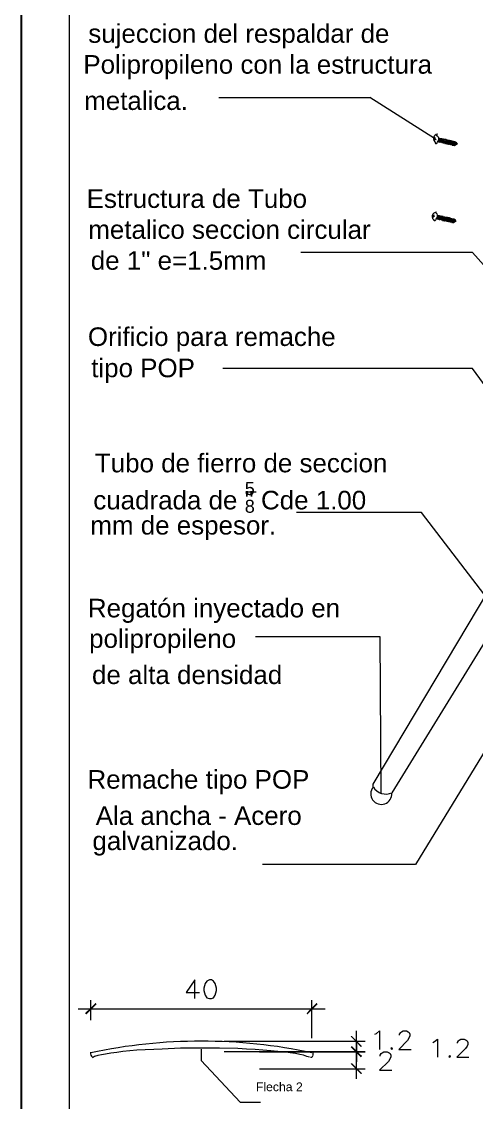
# Model space of a CAD drawing. Header units: inches. Extents: x 0.22 to 6.49, y 0.27 to 4.47.
# Drawn here: x 0.218 to 0.965, y 1.766 to 3.542 of the extents above; entities that cross this region are included whole.
import ezdxf

# ---------------------------------------------------------------- set-up
doc = ezdxf.new("R2010")
doc.units = ezdxf.units.IN
doc.header["$MEASUREMENT"] = 0
for name, color, linetype in [('PDF_PDF8_PDF11_PDF12_0', 7, 'Continuous'), ('PDF_PDF8_PDF11_PDF12_COTAS', 7, 'Continuous'), ('PDF_PDF8_PDF11_PDF12_COTAS-01', 7, 'Continuous'), ('PDF_PDF8_PDF11_PDF12_PIEZAS', 7, 'Continuous'), ('PDF_PDF8_PDF11_PDF12_TEXTO', 7, 'Continuous'), ('PDF_Texto', 7, 'Continuous')]:
    doc.layers.add(name, color=color, linetype=linetype)
doc.styles.add('PDF Arial', font='arial.ttf')

msp = doc.modelspace()

# ---------------------------------------------------------------- linework, layer by layer
at = {"layer": 'PDF_PDF8_PDF11_PDF12_0', "lineweight": 13}
for points in [[(0.8965, 3.3502), (0.7903, 3.4172)], [(1.1118, 2.7634), (0.9588, 2.9718)], [(1.0366, 2.5245), (0.8749, 2.7356), (0.6698, 2.7356)], [(1.1456, 2.6158), (0.8654, 2.157), (0.6136, 2.157)], [(0.8086, 2.2734), (0.8072, 2.5312), (0.6021, 2.5312)], [(0.3104, 1.9201), (0.7165, 1.9201)], [(0.3314, 1.9011), (0.3314, 1.9343)], [(0.6948, 1.8714), (0.6948, 1.9343)], [(0.7679, 1.805), (0.7679, 1.8213), (0.7679, 1.849), (0.7679, 1.8666), (0.7679, 1.8835)], [(0.5507, 1.8666), (0.7822, 1.8666)], [(0.7679, 1.8666), (0.7679, 1.849), (0.7679, 1.8328)], [(0.6089, 1.849), (0.7822, 1.849), (0.5507, 1.849)], [(0.6089, 1.8213), (0.7822, 1.8213)]]:
    msp.add_lwpolyline(points, dxfattribs=at)
at = {"layer": 'PDF_PDF8_PDF11_PDF12_0', "lineweight": 5}
for points in [[(0.8972, 3.3515), (0.8959, 3.3488), (0.8979, 3.3488), (0.8986, 3.3481), (0.8979, 3.3475), (0.8959, 3.3481), (0.8959, 3.3461)], [(0.8972, 3.3427), (0.8979, 3.342), (0.8992, 3.342), (0.9006, 3.3427), (0.9013, 3.3441), (0.9033, 3.3475), (0.9033, 3.3508), (0.9026, 3.3529), (0.9019, 3.3535), (0.9006, 3.3542), (0.8992, 3.3542)], [(0.9019, 3.3447), (0.9033, 3.3454), (0.904, 3.3475), (0.904, 3.3495), (0.9033, 3.3502)], [(0.9033, 3.3447), (0.904, 3.3447), (0.9047, 3.3454), (0.9053, 3.3488), (0.9047, 3.3502), (0.904, 3.3502)], [(0.904, 3.3447), (0.9047, 3.3447), (0.9053, 3.3454), (0.906, 3.3488), (0.9053, 3.3502), (0.9047, 3.3502)], [(0.9053, 3.3441), (0.9067, 3.3447), (0.9074, 3.3481), (0.9067, 3.3495), (0.906, 3.3495)], [(0.906, 3.3441), (0.9074, 3.3447), (0.908, 3.3481), (0.9074, 3.3495), (0.9067, 3.3495)], [(0.9074, 3.3441), (0.9087, 3.3447), (0.9094, 3.3481), (0.9087, 3.3495), (0.908, 3.3495)], [(0.908, 3.3434), (0.9087, 3.3441), (0.9101, 3.3475), (0.9094, 3.3488), (0.9087, 3.3488)], [(0.9094, 3.3434), (0.9101, 3.3434), (0.9107, 3.3441), (0.9121, 3.3475), (0.9114, 3.3488), (0.9107, 3.3488)], [(0.9107, 3.3427), (0.9114, 3.3427), (0.9121, 3.3434), (0.9135, 3.3468), (0.9128, 3.3481), (0.9121, 3.3481)], [(0.9114, 3.3427), (0.9121, 3.3427), (0.9128, 3.3434), (0.9141, 3.3468), (0.9135, 3.3481), (0.9128, 3.3481)], [(0.9128, 3.3427), (0.9135, 3.3427), (0.9141, 3.3434), (0.9162, 3.3468), (0.9155, 3.3481), (0.9141, 3.3481)], [(0.9135, 3.342), (0.9141, 3.342), (0.9155, 3.3427), (0.9162, 3.3461), (0.9162, 3.3475), (0.9155, 3.3475)], [(0.9168, 3.3414), (0.9175, 3.3414), (0.9182, 3.342), (0.9189, 3.3454), (0.9189, 3.3468), (0.9182, 3.3468)], [(0.9189, 3.3414), (0.9195, 3.3414), (0.9202, 3.342), (0.9209, 3.3454), (0.9209, 3.3468), (0.9202, 3.3468)], [(0.9195, 3.3407), (0.9202, 3.3407), (0.9209, 3.3414), (0.9216, 3.3454), (0.9216, 3.3461), (0.9209, 3.3461)], [(0.9209, 3.3407), (0.9216, 3.3407), (0.9223, 3.3414), (0.9229, 3.3454), (0.9229, 3.3461), (0.9223, 3.3461)], [(0.9216, 3.3407), (0.9223, 3.3407), (0.9229, 3.3414), (0.9236, 3.3454), (0.9236, 3.3461), (0.9229, 3.3461)], [(0.9229, 3.34), (0.9236, 3.34), (0.9243, 3.3407), (0.925, 3.3447), (0.925, 3.3454), (0.9243, 3.3454)], [(0.9236, 3.34), (0.9243, 3.34), (0.925, 3.3407), (0.9256, 3.3447), (0.9256, 3.3454), (0.925, 3.3454)], [(0.925, 3.34), (0.9256, 3.34), (0.9263, 3.3407), (0.927, 3.3447), (0.927, 3.3454), (0.9263, 3.3454)], [(0.9256, 3.3393), (0.9263, 3.3393), (0.927, 3.34), (0.9277, 3.3441), (0.9277, 3.3447), (0.927, 3.3447)], [(0.9283, 3.3393), (0.929, 3.3393), (0.9297, 3.34), (0.9304, 3.3441), (0.9304, 3.3447), (0.9297, 3.3447)], [(0.929, 3.3387), (0.9297, 3.3387), (0.9304, 3.3393), (0.9311, 3.3434), (0.9311, 3.3441), (0.9304, 3.3441)], [(0.9317, 3.3441), (0.9338, 3.3407), (0.9297, 3.3387)], [(0.9311, 3.3393), (0.9317, 3.34), (0.9324, 3.3414), (0.9324, 3.3427), (0.9317, 3.3434)], [(0.9317, 3.34), (0.9324, 3.3414), (0.9324, 3.3427)], [(0.8945, 3.225), (0.8952, 3.2243), (0.8938, 3.2222), (0.8959, 3.2222), (0.8965, 3.2216), (0.8959, 3.2216), (0.8938, 3.2216), (0.8938, 3.2195)], [(0.8952, 3.2162), (0.8959, 3.2155), (0.8972, 3.2155), (0.8986, 3.2162), (0.8992, 3.2175), (0.9013, 3.2209), (0.9013, 3.2243), (0.9006, 3.2263), (0.8999, 3.227), (0.8986, 3.2277), (0.8979, 3.2277)], [(0.9006, 3.2182), (0.9013, 3.2189), (0.9019, 3.2209), (0.9019, 3.2229), (0.9013, 3.2236)], [(0.9013, 3.2175), (0.9019, 3.2175), (0.9026, 3.2182), (0.9033, 3.2216), (0.9026, 3.2229), (0.9019, 3.2229)], [(0.9019, 3.2175), (0.9026, 3.2175), (0.9033, 3.2182), (0.904, 3.2216), (0.9033, 3.2229), (0.9026, 3.2229)], [(0.9033, 3.2175), (0.904, 3.2175), (0.9047, 3.2182), (0.9053, 3.2216), (0.9047, 3.2229), (0.904, 3.2229)], [(0.904, 3.2168), (0.9047, 3.2168), (0.9053, 3.2175), (0.906, 3.2209), (0.9053, 3.2222), (0.9047, 3.2222)], [(0.9053, 3.2168), (0.9067, 3.2175), (0.9074, 3.2209), (0.9067, 3.2222), (0.906, 3.2222)], [(0.906, 3.2168), (0.9074, 3.2175), (0.908, 3.2209), (0.9074, 3.2222), (0.9067, 3.2222)], [(0.908, 3.2162), (0.9087, 3.2168), (0.9101, 3.2202), (0.9094, 3.2216), (0.9087, 3.2216)], [(0.9087, 3.2162), (0.9094, 3.2162), (0.9101, 3.2168), (0.9114, 3.2202), (0.9107, 3.2216), (0.9101, 3.2216)], [(0.9094, 3.2155), (0.9101, 3.2155), (0.9107, 3.2162), (0.9121, 3.2202), (0.9114, 3.2209), (0.9107, 3.2209)], [(0.9107, 3.2155), (0.9114, 3.2155), (0.9121, 3.2162), (0.9135, 3.2202), (0.9128, 3.2209), (0.9121, 3.2209)], [(0.9114, 3.2155), (0.9121, 3.2155), (0.9128, 3.2162), (0.9141, 3.2202), (0.9135, 3.2209), (0.9128, 3.2209)], [(0.9135, 3.2148), (0.9141, 3.2148), (0.9155, 3.2155), (0.9162, 3.2195), (0.9162, 3.2202), (0.9155, 3.2202)], [(0.9168, 3.2141), (0.9175, 3.2141), (0.9182, 3.2148), (0.9189, 3.2189), (0.9189, 3.2195), (0.9182, 3.2195)], [(0.9175, 3.2141), (0.9182, 3.2141), (0.9189, 3.2148), (0.9195, 3.2189), (0.9195, 3.2195), (0.9189, 3.2195)], [(0.9189, 3.2141), (0.9195, 3.2141), (0.9202, 3.2148), (0.9209, 3.2189), (0.9209, 3.2195), (0.9202, 3.2195)], [(0.9195, 3.2134), (0.9202, 3.2134), (0.9209, 3.2141), (0.9216, 3.2182), (0.9216, 3.2189), (0.9209, 3.2189)], [(0.9209, 3.2134), (0.9216, 3.2134), (0.9223, 3.2141), (0.9229, 3.2182), (0.9229, 3.2189), (0.9223, 3.2189)], [(0.9216, 3.2128), (0.9223, 3.2128), (0.9229, 3.2134), (0.9236, 3.2175), (0.9236, 3.2182), (0.9229, 3.2182)], [(0.9229, 3.2128), (0.9236, 3.2128), (0.9243, 3.2134), (0.925, 3.2175), (0.925, 3.2182), (0.9243, 3.2182)], [(0.9236, 3.2128), (0.9243, 3.2128), (0.925, 3.2134), (0.9256, 3.2175), (0.9256, 3.2182), (0.925, 3.2182)], [(0.9263, 3.2121), (0.927, 3.2121), (0.9277, 3.2128), (0.9283, 3.2168), (0.9283, 3.2175), (0.9277, 3.2175)], [(0.927, 3.2121), (0.9277, 3.2121), (0.9283, 3.2128), (0.929, 3.2168), (0.929, 3.2175), (0.9283, 3.2175)], [(0.9297, 3.2175), (0.9317, 3.2141), (0.9277, 3.2114)], [(0.929, 3.2128), (0.9297, 3.2134), (0.9304, 3.2148), (0.9304, 3.2162), (0.9297, 3.2168)], [(0.9297, 3.2128), (0.9304, 3.2141), (0.9304, 3.2155)], [(0.6908, 1.8402), (0.6867, 1.8416), (0.6813, 1.8436), (0.6752, 1.845), (0.6678, 1.8463), (0.659, 1.8477), (0.6495, 1.849), (0.6387, 1.8497), (0.6272, 1.851), (0.6143, 1.8517), (0.6014, 1.8531), (0.5872, 1.8538), (0.573, 1.8544), (0.5432, 1.8551), (0.5108, 1.8551), (0.4789, 1.8551), (0.4485, 1.8538), (0.435, 1.8531), (0.4207, 1.8524), (0.4072, 1.8517), (0.3957, 1.851), (0.3842, 1.8497), (0.374, 1.8483), (0.3646, 1.847), (0.3558, 1.8456), (0.349, 1.8443), (0.3429, 1.8429), (0.3375, 1.8416), (0.3341, 1.8395)], [(0.5128, 1.8538), (0.5128, 1.8348), (0.5771, 1.7664), (0.6102, 1.7664)]]:
    msp.add_lwpolyline(points, dxfattribs=at)
for points in [[(0.9101, 3.3488), (0.9107, 3.3488), (0.9114, 3.3475), (0.9101, 3.3441), (0.9094, 3.3434), (0.9087, 3.3434), (0.9094, 3.3434), (0.9101, 3.3441), (0.9114, 3.3475), (0.9107, 3.3488)], [(0.9168, 3.3475), (0.9175, 3.3475), (0.9175, 3.3461), (0.9168, 3.3427), (0.9162, 3.342), (0.9155, 3.342), (0.9162, 3.342), (0.9168, 3.3427), (0.9175, 3.3461), (0.9175, 3.3475)], [(0.9189, 3.3468), (0.9195, 3.3468), (0.9195, 3.3454), (0.9189, 3.342), (0.9182, 3.3414), (0.9175, 3.3414), (0.9182, 3.3414), (0.9189, 3.342), (0.9195, 3.3461), (0.9195, 3.3468)], [(0.9283, 3.3447), (0.929, 3.3447), (0.929, 3.3441), (0.9283, 3.34), (0.9277, 3.3393), (0.927, 3.3393), (0.9277, 3.3393), (0.9283, 3.34), (0.929, 3.3441), (0.929, 3.3447)], [(0.908, 3.2216), (0.9087, 3.2216), (0.9094, 3.2202), (0.9087, 3.2168), (0.9074, 3.2162), (0.9087, 3.2168), (0.9094, 3.2202), (0.9087, 3.2216)], [(0.9141, 3.2202), (0.9155, 3.2202), (0.9162, 3.2195), (0.9141, 3.2155), (0.9135, 3.2148), (0.9128, 3.2148), (0.9135, 3.2148), (0.9141, 3.2155), (0.9162, 3.2195), (0.9155, 3.2202)], [(0.9168, 3.2202), (0.9175, 3.2202), (0.9175, 3.2195), (0.9168, 3.2155), (0.9162, 3.2148), (0.9155, 3.2148), (0.9162, 3.2148), (0.9168, 3.2155), (0.9175, 3.2195), (0.9175, 3.2202)], [(0.9263, 3.2175), (0.927, 3.2175), (0.927, 3.2168), (0.9263, 3.2128), (0.9256, 3.2121), (0.925, 3.2121), (0.9256, 3.2121), (0.9263, 3.2128), (0.927, 3.2168), (0.927, 3.2175)]]:
    msp.add_lwpolyline(points, close=True, dxfattribs=at)
at = {"layer": 'PDF_PDF8_PDF11_PDF12_0', "lineweight": 18}
for points in [[(1.036, 2.693), (0.795, 2.2889), (0.795, 2.2835)], [(1.0671, 2.6666), (0.8261, 2.2747)], [(0.5026, 1.937), (0.5026, 1.9675), (0.4884, 1.9465), (0.5101, 1.9465)], [(0.7984, 1.8781), (0.8011, 1.8795), (0.8058, 1.8835), (0.8058, 1.8531)], [(0.839, 1.8768), (0.839, 1.8781), (0.841, 1.8808), (0.8424, 1.8822), (0.8451, 1.8835), (0.8505, 1.8835), (0.8532, 1.8822), (0.8546, 1.8808), (0.8559, 1.8781), (0.8559, 1.8754), (0.8546, 1.8727), (0.8519, 1.868), (0.8377, 1.8531), (0.858, 1.8531)], [(0.8938, 1.8646), (0.8965, 1.8659), (0.9013, 1.87), (0.9013, 1.8402)], [(0.9344, 1.8632), (0.9344, 1.8646), (0.9358, 1.8673), (0.9371, 1.8686), (0.9398, 1.87), (0.9453, 1.87), (0.9486, 1.8686), (0.95, 1.8673), (0.9514, 1.8646), (0.9514, 1.8612), (0.95, 1.8585), (0.9473, 1.8544), (0.9331, 1.8402), (0.9527, 1.8402)], [(0.8072, 1.8422), (0.8072, 1.8436), (0.8086, 1.8463), (0.8106, 1.8477), (0.8133, 1.849), (0.8187, 1.849), (0.8221, 1.8477), (0.8234, 1.8463), (0.8248, 1.8436), (0.8248, 1.8409), (0.8234, 1.8382), (0.8207, 1.8335), (0.8058, 1.8192), (0.8261, 1.8192)]]:
    msp.add_lwpolyline(points, dxfattribs=at)
for points in [[(0.5263, 1.9675), (0.5223, 1.9654), (0.5196, 1.9614), (0.5175, 1.9539), (0.5175, 1.9499), (0.5196, 1.9424), (0.5223, 1.9377), (0.5263, 1.937), (0.5297, 1.937), (0.5331, 1.9377), (0.5358, 1.9424), (0.5378, 1.9499), (0.5378, 1.9539), (0.5358, 1.9614), (0.5331, 1.9654), (0.5297, 1.9675)], [(0.8261, 1.8558), (0.8248, 1.8544), (0.8261, 1.8531), (0.8275, 1.8544)], [(0.9216, 1.8429), (0.9202, 1.8416), (0.9216, 1.8402), (0.9229, 1.8416)]]:
    msp.add_lwpolyline(points, close=True, dxfattribs=at)
at = {"layer": 'PDF_PDF8_PDF11_PDF12_0', "lineweight": 5}
for centre, radius, start, end in [((0.9016, 3.3498), 0.00711, 88.5769, 246.1307), ((0.8996, 3.2219), 0.00711, 88.5769, 246.1307), ((0.5131, 0.9919), 0.8748, 78.0139, 101.9861), ((0.3385, 1.8466), 0.00778, 166.3438, 234.9756), ((0.6891, 1.846), 0.00778, 337.5274, 22.4726), ((0.6938, 1.8426), 0.00237, 236.1208, 0.0004)]:
    msp.add_arc(centre, radius, start, end, dxfattribs=at)
at = {"layer": 'PDF_PDF8_PDF11_PDF12_0', "lineweight": 18}
for centre, radius, start, end in [((0.8089, 2.273), 0.0173, 139.9877, 4.5759), ((0.8163, 2.296), 0.0233, 208.7457, 295.8176)]:
    msp.add_arc(centre, radius, start, end, dxfattribs=at)
at = {"layer": 'PDF_PDF8_PDF11_PDF12_0', "transparency": 33554559}
for points in [[(0.3395, 1.9296), (0.324, 1.9106), (0.3219, 1.9126)], [(0.3409, 1.9275), (0.3395, 1.9296), (0.324, 1.9106)], [(0.686, 1.9126), (0.6874, 1.9106), (0.7023, 1.9296)], [(0.6874, 1.9106), (0.7023, 1.9296), (0.7043, 1.9275)], [(0.7605, 1.8754), (0.7585, 1.8747), (0.7774, 1.8585)], [(0.7585, 1.8747), (0.7774, 1.8585), (0.7754, 1.8571)], [(0.7605, 1.8585), (0.7585, 1.8571), (0.7774, 1.8422)], [(0.7774, 1.8422), (0.7585, 1.8571), (0.7605, 1.8585)], [(0.7585, 1.8571), (0.7774, 1.8422), (0.7754, 1.8402)], [(0.7754, 1.8402), (0.7774, 1.8422), (0.7585, 1.8571)], [(0.7774, 1.8138), (0.7585, 1.8294), (0.7605, 1.8307)], [(0.7754, 1.8125), (0.7774, 1.8138), (0.7585, 1.8294)]]:
    msp.add_solid(points, dxfattribs=at)
at = {"layer": 'PDF_PDF8_PDF11_PDF12_COTAS', "lineweight": 5}
msp.add_lwpolyline([(0.2962, 4.3958), (6.4145, 4.3958), (6.4145, 0.3492), (0.2962, 0.3492)], close=True, dxfattribs=at)
at = {"layer": 'PDF_PDF8_PDF11_PDF12_COTAS-01', "lineweight": 13}
for points in [[(0.5419, 3.4172), (0.7903, 3.4172)], [(1.0231, 3.0909), (0.9588, 3.1627), (0.6766, 3.1627)], [(0.9588, 2.9718), (0.5487, 2.9718)]]:
    msp.add_lwpolyline(points, dxfattribs=at)
at = {"layer": 'PDF_PDF8_PDF11_PDF12_PIEZAS', "lineweight": 25}
msp.add_lwpolyline([(6.4937, 4.4743), (6.4937, 0.2707), (0.2177, 0.2707), (0.2177, 4.4743)], close=True, dxfattribs=at)
at = {"layer": 'PDF_PDF8_PDF11_PDF12_TEXTO', "lineweight": 18}
msp.add_lwpolyline([(0.5899, 2.7695), (0.6035, 2.7695)], dxfattribs=at)

# ---------------------------------------------------------------- texts
at = {"layer": 'PDF_Texto', "attachment_point": 7, "style": 'PDF Arial'}
for s, insert, char_height in [('sujeccion del respaldar de', (0.3273, 3.4981), 0.030501), ('Polipropileno con la estructura', (0.3192, 3.4473), 0.030501), ('metalica.', (0.3206, 3.3965), 0.0305), ('Estructura de Tubo', (0.3246, 3.2355), 0.030501), ('metalico seccion circular', (0.3273, 3.1847), 0.030501), ('de 1" e=1.5mm', (0.3314, 3.1339), 0.030501), ('Orificio para remache', (0.3267, 2.9999), 0.030501), ('tipo POP', (0.3321, 2.9485), 0.0305), ('Tubo de fierro de seccion', (0.3382, 2.801), 0.030501), ('cuadrada de " Cde 1.00', (0.3355, 2.7401), 0.030501), ('5', (0.5845, 2.7638), 0.0213), ('8', (0.5845, 2.7347), 0.0213), ('mm de espesor.', (0.3307, 2.69), 0.030501), ('Regatón inyectado en', (0.3267, 2.5539), 0.030501), ('polipropileno', (0.3287, 2.5038), 0.030501), ('de alta densidad', (0.3334, 2.4531), 0.030501), ('Remache tipo POP', (0.326, 2.2724), 0.030501), ('Ala ancha - Acero', (0.3395, 2.2216), 0.030501), ('galvanizado.', (0.3341, 2.1715), 0.030501), ('Flecha 2', (0.6028, 1.7843), 0.01437)]:
    msp.add_mtext(s, dxfattribs=dict(at, insert=insert, char_height=char_height))

doc.saveas('drawing.dxf')
